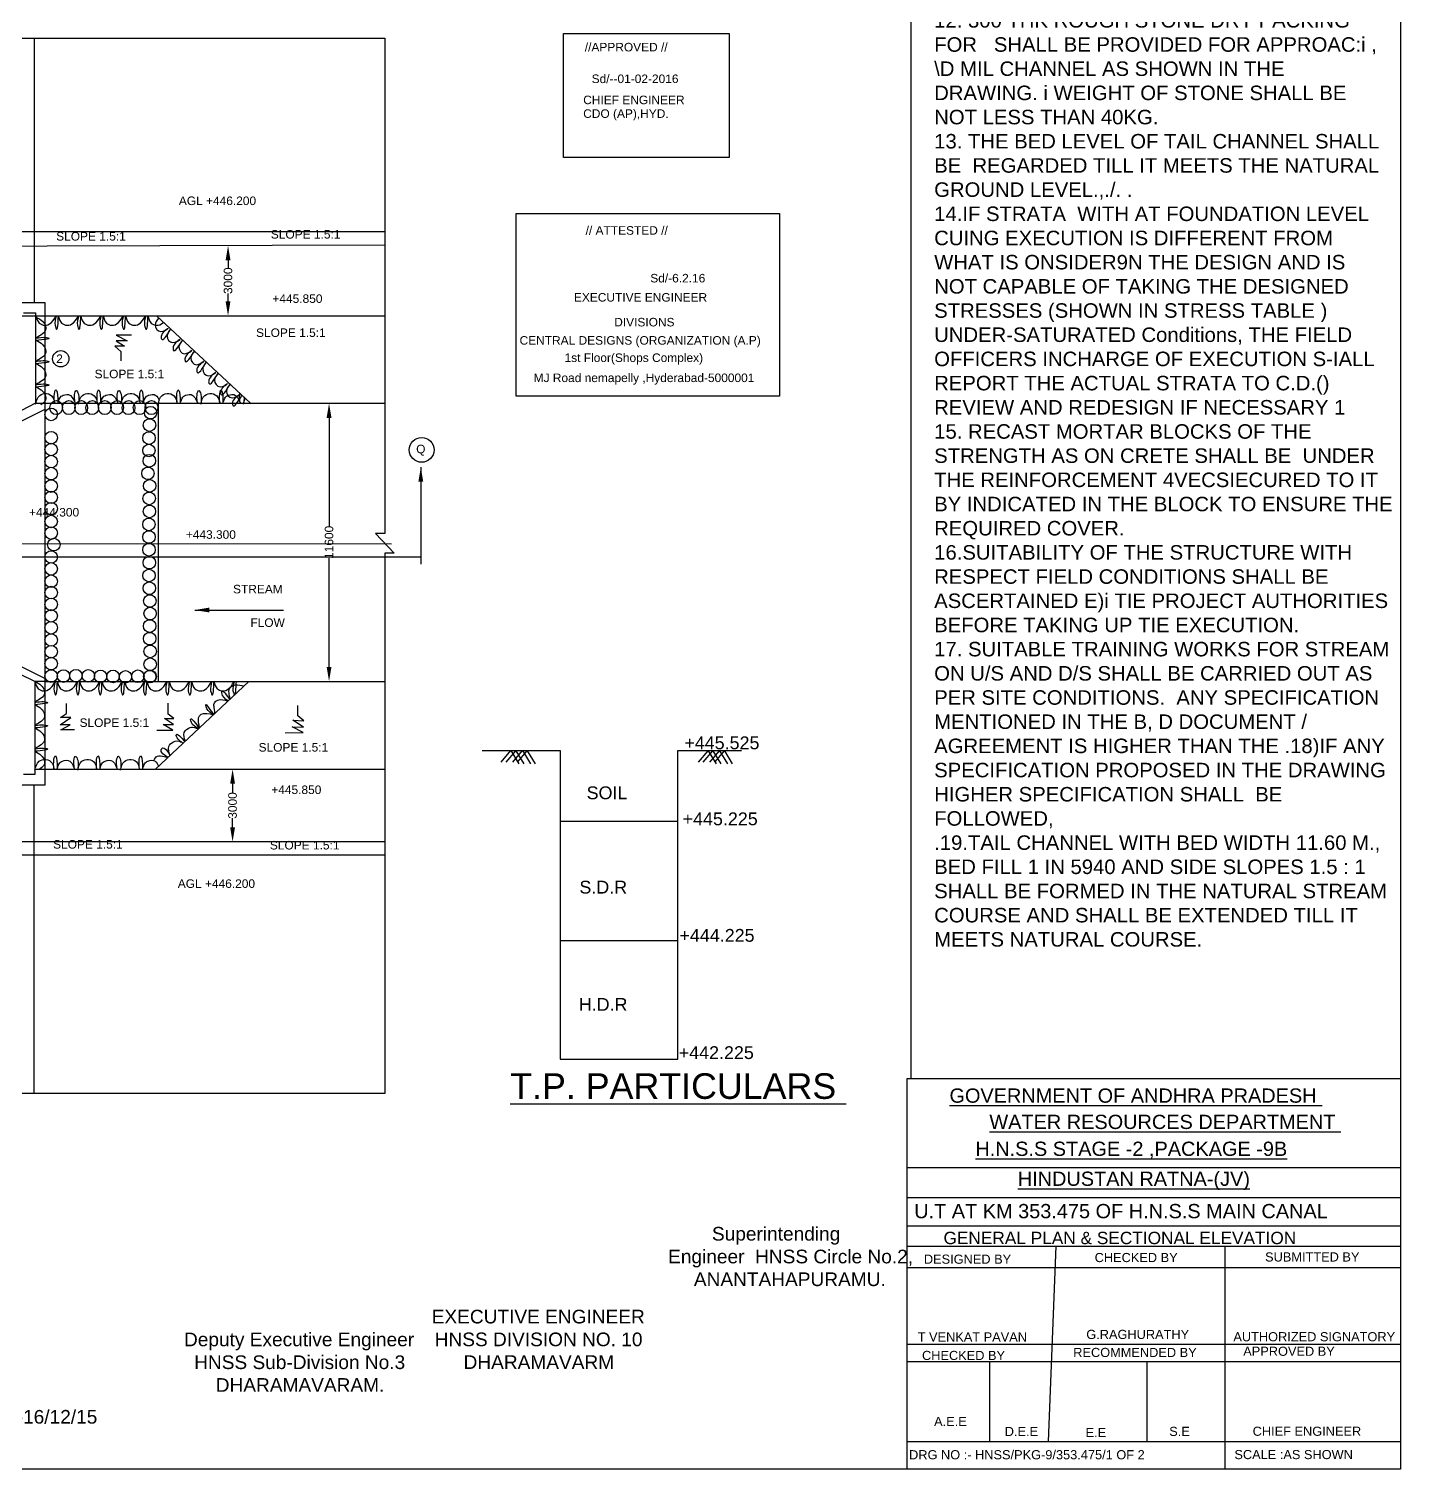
# Model space of a CAD drawing. Header units: millimetres. Extents: x 1723007 to 3467773, y 45593906 to 91201364.
# Drawn here: x 1735339 to 1743377, y 45593906 to 45602344 of the extents above; entities that cross this region are included whole.
import ezdxf

# ---------------------------------------------------------------- set-up
doc = ezdxf.new("R2010")
doc.units = ezdxf.units.MM
doc.header["$MEASUREMENT"] = 0
for name, color, linetype in [('DIMENSION', 7, 'Continuous'), ('DRAWING', 2, 'Continuous'), ('TEXT', 7, 'Continuous')]:
    doc.layers.add(name, color=color, linetype=linetype)
doc.styles.get("Standard").update_dxf_attribs({"font": 'arial.ttf', "height": 50})
doc.dimstyles.get("Standard").update_dxf_attribs({"dimtxt": 100, "dimasz": 85, "dimexe": 0.18, "dimexo": 0.0625, "dimgap": 0.09, "dimtad": 0, "dimdec": 0, "dimzin": 0, "dimdsep": 46, "dimtxsty": 'Standard', "dimcen": 0.09, "dimse1": 1, "dimse2": 1, "dimadec": 0, "dimazin": 0, "dimtfac": 1, "dimtdec": 0, "dimtofl": 0, "dimtmove": 0, "dimatfit": 3, "dimfxl": 1, "dimtolj": 1, "dimtzin": 0, "dimarcsym": 0})

# ---------------------------------------------------------------- blocks, each defined once
blk = doc.blocks.new('*D95')
at = {"layer": 'Defpoints', "color": 0, "transparency": 16777216}
for p in [(1736505.8, 45601073.9), (1736505.8, 45600663.1), (1736505.8, 45600663.1)]:
    blk.add_point(p, dxfattribs=at)
at = {"layer": 'DIMENSION', "color": 0, "lineweight": -2, "transparency": 16777216}
for p, q in [((1736505.8, 45600988.9), (1736505.8, 45600943.2)), ((1736505.8, 45600748.1), (1736505.8, 45600793.9))]:
    blk.add_line(p, q, dxfattribs=at)
at = {"layer": 'DIMENSION', "color": 0, "transparency": 16777216}
for points in [[(1736491.6, 45600988.9), (1736519.9, 45600988.9), (1736505.8, 45601073.9)], [(1736491.6, 45600748.1), (1736519.9, 45600748.1), (1736505.8, 45600663.1)]]:
    blk.add_solid(points, dxfattribs=at)
at = {"layer": 'DIMENSION', "color": 0, "transparency": 16777216, "insert": (1736505.8, 45600868.5), "char_height": 50, "attachment_point": 5, "rotation": 90}
blk.add_mtext('\\A1;3000', dxfattribs=at)
blk = doc.blocks.new('*D96')
at = {"layer": 'Defpoints', "color": 0, "transparency": 16777216}
for p in [(1737097.4, 45600150.2), (1737097.4, 45598521.1), (1737097.4, 45598521.1)]:
    blk.add_point(p, dxfattribs=at)
at = {"layer": 'DIMENSION', "color": 0, "lineweight": -2, "transparency": 16777216}
for p, q in [((1737097.4, 45600065.2), (1737097.4, 45599427.4)), ((1737097.4, 45598606.1), (1737097.4, 45599243.9))]:
    blk.add_line(p, q, dxfattribs=at)
at = {"layer": 'DIMENSION', "color": 0, "transparency": 16777216}
for points in [[(1737083.2, 45600065.2), (1737111.5, 45600065.2), (1737097.4, 45600150.2)], [(1737083.2, 45598606.1), (1737111.5, 45598606.1), (1737097.4, 45598521.1)]]:
    blk.add_solid(points, dxfattribs=at)
at = {"layer": 'DIMENSION', "color": 0, "transparency": 16777216, "insert": (1737097.4, 45599335.7), "char_height": 50, "attachment_point": 5, "rotation": 90}
blk.add_mtext('\\A1;11600', dxfattribs=at)
blk = doc.blocks.new('*D97')
at = {"layer": 'Defpoints', "color": 0, "transparency": 16777216}
for p in [(1736532.3, 45598006.8), (1736532.3, 45597581.5), (1736532.3, 45597581.5)]:
    blk.add_point(p, dxfattribs=at)
at = {"layer": 'DIMENSION', "color": 0, "lineweight": -2, "transparency": 16777216}
for p, q in [((1736532.3, 45597921.8), (1736532.3, 45597868.8)), ((1736532.3, 45597666.5), (1736532.3, 45597719.5))]:
    blk.add_line(p, q, dxfattribs=at)
at = {"layer": 'DIMENSION', "color": 0, "transparency": 16777216}
for points in [[(1736518.2, 45597921.8), (1736546.5, 45597921.8), (1736532.3, 45598006.8)], [(1736518.2, 45597666.5), (1736546.5, 45597666.5), (1736532.3, 45597581.5)]]:
    blk.add_solid(points, dxfattribs=at)
at = {"layer": 'DIMENSION', "color": 0, "transparency": 16777216, "insert": (1736532.3, 45597794.1), "char_height": 50, "attachment_point": 5, "rotation": 90}
blk.add_mtext('\\A1;3000', dxfattribs=at)

msp = doc.modelspace()

# ---------------------------------------------------------------- linework, layer by layer
at = {"layer": 'DIMENSION'}
for points in [[(1743372.1, 45593905.6), (1723006.9, 45593905.6), (1723006.9, 45608043.2), (1743372.1, 45608043.2)], [(1738470.4, 45602317.1), (1739441.1, 45602317.1), (1739441.1, 45601590), (1738470.4, 45601590)], [(1738193, 45601261.9), (1739735.4, 45601261.9), (1739735.4, 45600192.7), (1738193, 45600192.7)], [(1740483.4, 45596195.4), (1743372.1, 45596195.4), (1743372.1, 45593905.6), (1740483.4, 45593905.6)]]:
    msp.add_lwpolyline(points, close=True, dxfattribs=at)
for points in [[(1740504.3, 45602736.6), (1740504.3, 45596195.4)], [(1723380.4, 45602289.2), (1730694.7, 45602289.2), (1730694.7, 45602341.6), (1730854.9, 45602259.4), (1730854.9, 45602289.2), (1737424.1, 45602289.2), (1737424.1, 45599387.5), (1737369.7, 45599387.5), (1737479.6, 45599271.6), (1737424.1, 45599271.6), (1737424.1, 45596106.1), (1730871.2, 45596106.1), (1730871.2, 45596032.5), (1730689, 45596148.3), (1730689, 45596106.1), (1723390.5, 45596106.1), (1723390.5, 45599228.2), (1723325.9, 45599228.2), (1723434, 45599343.2), (1723380.4, 45599343.2)], [(1735370.2, 45602289.2), (1735370.2, 45600738.6)], [(1733870.4, 45601157.1), (1737424.1, 45601157.1)], [(1737424.1, 45601076.6), (1734127.1, 45601067)], [(1735306.9, 45600681), (1735378.9, 45600681), (1735378.9, 45600150.2), (1734197.2, 45599534.6)], [(1734646, 45600663.1), (1737424.1, 45600663.1)], [(1734855.6, 45597915.6), (1735435.4, 45597915.6), (1735435.4, 45600738.6), (1734855.1, 45600738.6)], [(1736086.2, 45600663.1), (1736637.3, 45600150.2)], [(1735940.4, 45600549.4), (1735850.6, 45600549.4), (1735914.1, 45600515.5), (1735850.3, 45600515.5), (1735900, 45600484.9), (1735843.7, 45600484.9), (1735877.9, 45600454.1), (1735877.9, 45600398.7)], [(1735378.9, 45600150.2), (1737424.1, 45600150.2)], [(1736096, 45600150.2), (1736096, 45598521.1)], [(1734197.2, 45599499.5), (1735435.4, 45600116)], [(1723420.3, 45599328.7), (1737463.6, 45599326.9)], [(1723231, 45599250.6), (1737632.7, 45599250.6)], [(1734197.2, 45599152.4), (1735435.4, 45598539)], [(1735435.4, 45598521.1), (1735375.1, 45598521.1), (1734197.2, 45599094)], [(1735375.1, 45598521.1), (1735375.1, 45597975), (1735308.1, 45597975)], [(1735435.4, 45598521.1), (1737424.1, 45598521.1)], [(1736080.1, 45598006.8), (1736628.1, 45598521.1)], [(1735606, 45598236.9), (1735526.5, 45598236.9), (1735581.3, 45598267.3), (1735522.8, 45598267.3), (1735584.3, 45598310), (1735523.9, 45598310), (1735559.1, 45598333.2), (1735559.1, 45598391.2)], [(1736088.3, 45598235.7), (1736181.6, 45598235.7), (1736125.5, 45598267.9), (1736187.2, 45598267.9), (1736133.1, 45598304.4), (1736187.6, 45598304.4), (1736155.7, 45598329.6), (1736155.7, 45598392.8)], [(1736841, 45598220.6), (1736945.3, 45598220.9), (1736881.5, 45598255.8), (1736947.8, 45598253.9), (1736886.1, 45598293.7), (1736948.7, 45598290.8), (1736913.9, 45598319.1), (1736913.9, 45598379.6)], [(1738106.3, 45598048.8), (1738162.7, 45598115.3), (1738209.3, 45598039)], [(1738134.5, 45598048.2), (1738190.9, 45598114.6), (1738237.5, 45598038.3)], [(1738173.2, 45598048.8), (1738229.7, 45598115.3), (1738276.3, 45598039)], [(1738201.4, 45598048.2), (1738257.9, 45598114.6), (1738304.5, 45598038.3)], [(1739260.9, 45598048.5), (1739317.4, 45598114.9), (1739364, 45598038.6)], [(1739289.1, 45598047.8), (1739345.6, 45598114.3), (1739392.2, 45598038)], [(1739327.9, 45598048.5), (1739384.3, 45598114.9), (1739430.9, 45598038.6)], [(1739356.1, 45598047.8), (1739412.5, 45598114.3), (1739459.1, 45598038)], [(1735375.1, 45598006.8), (1737424.1, 45598006.8)], [(1735368.9, 45597915.6), (1735368.9, 45596106.1)], [(1737424.1, 45597581.5), (1734127.1, 45597581.5)], [(1733887.7, 45597504.5), (1737424.1, 45597504.5)], [(1740483.4, 45595672.4), (1743376.5, 45595672.4)], [(1740483.4, 45595496.8), (1743376.5, 45595496.8)], [(1740483.4, 45595331.2), (1743376.5, 45595331.2)], [(1740483.4, 45595213), (1743376.5, 45595213)], [(1741354.5, 45595213), (1741308.8, 45594067)], [(1742343.3, 45595213), (1742343.3, 45593905.6)], [(1740483.4, 45595088.2), (1743372.1, 45595088.2)], [(1740483.4, 45594637.9), (1743376.5, 45594637.9)], [(1740483.4, 45594536.5), (1743376.5, 45594536.5)], [(1740964.8, 45594536.5), (1740964.8, 45594067)], [(1741887.4, 45594536.5), (1741887.4, 45594067)], [(1740483.4, 45594067), (1743376.5, 45594067)]]:
    msp.add_lwpolyline(points, dxfattribs=at)
for centre, radius in [((1735526.2, 45600411.1), 47.8), ((1737639.8, 45599877.3), 72.5)]:
    msp.add_circle(centre, radius, dxfattribs=at)
for centre, major_axis, ratio in [((1735499.2, 45600125.1), (-1, -41.1), 0.908444), ((1735572.9, 45600125.1), (-1, -41.1), 0.908444), ((1735645.8, 45600125.1), (-1, -41.1), 0.908444), ((1735710.2, 45600125.1), (-1, -41.1), 0.908444), ((1735783.9, 45600125.1), (-1, -41.1), 0.908444), ((1735855.8, 45600125.1), (-1, -41.1), 0.908444), ((1735923.1, 45600125.1), (-1, -41.1), 0.908444), ((1735987.9, 45600125.1), (-1, -41.1), 0.908444), ((1736057, 45600125.1), (-1, -41.1), 0.908444), ((1735469.7, 45600085.5), (0, 36.9), 0.983969), ((1736052.3, 45600095.3), (0, 36.9), 0.983969), ((1735469.7, 45599948.5), (0, 36.9), 0.983969), ((1736043.1, 45599946.7), (0, 36.9), 0.983969), ((1736045.7, 45600023), (0, 36.9), 0.983969), ((1735469.7, 45599879.6), (0, 36.9), 0.983969), ((1736042.2, 45599873.8), (0, 36.9), 0.983969), ((1735469.7, 45599809), (0, 36.9), 0.983969), ((1736044.7, 45599813.9), (0, 36.9), 0.983969), ((1735469.7, 45599738.5), (0, 36.9), 0.983969), ((1736036.6, 45599740), (0, 36.9), 0.983969), ((1735469.7, 45599665.4), (0, 36.9), 0.983969), ((1736046.9, 45599666.8), (0, 36.9), 0.983969), ((1735469.7, 45599599.3), (0, 36.9), 0.983969), ((1735469.7, 45599532.5), (0, 36.9), 0.983969), ((1736043.9, 45599593.3), (0, 36.9), 0.983969), ((1735469.7, 45599457.9), (0, 36.9), 0.983969), ((1736042.2, 45599440.7), (0, 36.9), 0.983969), ((1736045.4, 45599517.2), (0, 36.9), 0.983969), ((1735469.7, 45599390.1), (0, 36.9), 0.983969), ((1736042.6, 45599367.1), (0, 36.9), 0.983969), ((1735485.5, 45599322.7), (0, 36.9), 0.983969), ((1736042.6, 45599292.3), (0, 36.9), 0.983969), ((1735469.7, 45599249.9), (0, 36.9), 0.983969), ((1736044.9, 45599216.9), (0, 36.9), 0.983969), ((1735469.7, 45599180.3), (0, 36.9), 0.983969), ((1735469.7, 45599107.9), (0, 36.9), 0.983969), ((1736042.7, 45599141.6), (0, 36.9), 0.983969), ((1735469.7, 45599041.4), (0, 36.9), 0.983969), ((1736044.9, 45599067.1), (0, 36.9), 0.983969), ((1735469.7, 45598971.9), (0, 36.9), 0.983969), ((1736047.7, 45598992.3), (0, 36.9), 0.983969), ((1735469.7, 45598905.1), (0, 36.9), 0.983969), ((1736049.1, 45598918.6), (0, 36.9), 0.983969), ((1735469.7, 45598835.3), (0, 36.9), 0.983969), ((1735469.7, 45598763.8), (0, 36.9), 0.983969), ((1736046.8, 45598845.1), (0, 36.9), 0.983969), ((1736046.8, 45598771.5), (0, 36.9), 0.983969), ((1735469.7, 45598694.7), (0, 36.9), 0.983969), ((1736049.5, 45598696.9), (0, 36.9), 0.983969), ((1735469.7, 45598625.5), (0, 36.9), 0.983969), ((1736049.5, 45598621.6), (0, 36.9), 0.983969), ((1735469.7, 45598552.3), (0, 36.9), 0.983969), ((1735541.8, 45598552.3), (0, 36.9), 0.983969), ((1735615, 45598554.1), (0, 36.9), 0.983969), ((1735687.5, 45598553.6), (0, 36.9), 0.983969), ((1735759.3, 45598550.9), (0, 36.9), 0.983969), ((1735832.2, 45598550), (0, 36.9), 0.983969), ((1735905, 45598547.7), (0, 36.9), 0.983969), ((1735978, 45598551.3), (0, 36.9), 0.983969), ((1736047.2, 45598548.9), (0, 36.9), 0.983969), ((1736049.8, 45598550.4), (0, 36.9), 0.983969)]:
    msp.add_ellipse(centre, major_axis=major_axis, ratio=ratio, dxfattribs=at)
for points in [[(1735381.2, 45600663.5), (1735400.3, 45600620.6), (1735469.2, 45600621.6), (1735499.8, 45600663.5), (1735491.9, 45600619.7), (1735500.7, 45600585.5), (1735512.3, 45600663.5)], [(1735512.3, 45600663.5), (1735531.3, 45600620.6), (1735600.3, 45600621.6), (1735630.8, 45600663.5), (1735622.9, 45600619.7), (1735631.7, 45600585.5), (1735643.3, 45600663.5)], [(1735643.3, 45600663.5), (1735662.3, 45600620.6), (1735731.3, 45600621.6), (1735761.8, 45600663.5), (1735754, 45600619.7), (1735762.7, 45600585.5), (1735774.3, 45600663.5)], [(1735774.3, 45600663.5), (1735793.4, 45600620.6), (1735862.3, 45600621.6), (1735892.8, 45600663.5), (1735885, 45600619.7), (1735893.8, 45600585.5), (1735905.3, 45600663.5)], [(1735905.3, 45600663.5), (1735924.4, 45600620.6), (1735993.3, 45600621.6), (1736023.9, 45600663.5), (1736016, 45600619.7), (1736024.8, 45600585.5), (1736036.4, 45600663.5)], [(1735382.7, 45600655), (1735419.6, 45600630.7), (1735432.4, 45600570.7), (1735382.7, 45600533.4), (1735422.4, 45600537.1), (1735455.9, 45600532.2), (1735382.7, 45600518.5)], [(1736100.1, 45600650.2), (1736079.1, 45600608.7), (1736111.8, 45600570.6), (1736155.4, 45600589.4), (1736115.3, 45600546.9), (1736115.8, 45600527.5), (1736169.7, 45600585.5)], [(1736169.7, 45600585.5), (1736148.7, 45600544), (1736181.4, 45600505.9), (1736225, 45600524.7), (1736184.8, 45600482.1), (1736185.3, 45600462.8), (1736239.2, 45600520.7)], [(1735382.7, 45600518.5), (1735419.6, 45600494.2), (1735432.4, 45600434.2), (1735382.7, 45600396.9), (1735422.4, 45600400.6), (1735455.9, 45600395.7), (1735382.7, 45600382)], [(1736239.2, 45600520.7), (1736218.2, 45600479.2), (1736250.9, 45600441.1), (1736294.5, 45600460), (1736254.4, 45600417.4), (1736254.9, 45600398.1), (1736308.8, 45600456)], [(1736308.8, 45600456), (1736287.8, 45600414.5), (1736320.5, 45600376.4), (1736364.1, 45600395.2), (1736323.9, 45600352.6), (1736324.4, 45600333.3), (1736378.4, 45600391.3)], [(1735382.7, 45600382), (1735419.6, 45600357.7), (1735432.4, 45600297.7), (1735382.7, 45600260.4), (1735422.4, 45600264.1), (1735455.9, 45600259.2), (1735382.7, 45600245.5)], [(1736378.4, 45600391.3), (1736357.3, 45600349.7), (1736390, 45600311.7), (1736433.6, 45600330.5), (1736393.5, 45600287.9), (1736394, 45600268.6), (1736447.9, 45600326.5)], [(1736447.9, 45600326.5), (1736426.9, 45600285), (1736459.6, 45600246.9), (1736503.2, 45600265.8), (1736463.1, 45600223.2), (1736463.6, 45600203.8), (1736517.5, 45600261.8)], [(1736517.5, 45600261.8), (1736496.5, 45600220.3), (1736529.2, 45600182.2), (1736572.8, 45600201), (1736532.6, 45600158.4), (1736533.1, 45600139.1), (1736587, 45600197)], [(1735378.9, 45600145.1), (1735403.2, 45600196.2), (1735479.8, 45600184.9), (1735490.4, 45600150.2), (1735488.4, 45600193.5), (1735497.1, 45600228.8), (1735508.4, 45600180.2), (1735508.4, 45600150.2), (1735519.7, 45600180.9), (1735540.4, 45600197.5), (1735582.4, 45600196.9), (1735611, 45600150.2), (1735607, 45600201.5), (1735617.7, 45600225.5), (1735629, 45600203.5), (1735629, 45600150.2)], [(1735629, 45600145.1), (1735653.2, 45600196.2), (1735729.8, 45600184.9), (1735740.5, 45600150.2), (1735738.5, 45600193.5), (1735747.2, 45600228.8), (1735758.5, 45600180.2), (1735758.5, 45600150.2), (1735769.8, 45600180.9), (1735790.5, 45600197.5), (1735832.4, 45600196.9), (1735861.1, 45600150.2), (1735857.1, 45600201.5), (1735867.7, 45600225.5), (1735879.1, 45600203.5), (1735879.1, 45600150.2)], [(1736096, 45600145.1), (1736120.2, 45600196.2), (1736196.8, 45600184.9), (1736207.5, 45600150.2), (1736205.5, 45600193.5), (1736214.2, 45600228.8), (1736225.5, 45600180.2), (1736225.5, 45600150.2), (1736236.8, 45600180.9), (1736257.5, 45600197.5), (1736299.4, 45600196.9), (1736328.1, 45600150.2), (1736324.1, 45600201.5), (1736334.7, 45600225.5), (1736346.1, 45600203.5), (1736346.1, 45600150.2)], [(1735375.1, 45598521.1), (1735412, 45598496.8), (1735424.8, 45598436.8), (1735375.1, 45598399.5), (1735414.8, 45598403.2), (1735448.3, 45598398.3), (1735375.1, 45598384.6)], [(1735375.1, 45598521.1), (1735394.2, 45598478.2), (1735463.1, 45598479.1), (1735493.7, 45598521.1), (1735485.8, 45598477.3), (1735494.6, 45598443.1), (1735506.2, 45598521.1)], [(1735506.2, 45598521.1), (1735525.2, 45598478.2), (1735594.1, 45598479.1), (1735624.7, 45598521.1), (1735616.8, 45598477.3), (1735625.6, 45598443.1), (1735637.2, 45598521.1)], [(1735637.2, 45598521.1), (1735656.2, 45598478.2), (1735725.2, 45598479.1), (1735755.7, 45598521.1), (1735747.8, 45598477.3), (1735756.6, 45598443.1), (1735768.2, 45598521.1)], [(1735768.2, 45598521.1), (1735787.3, 45598478.2), (1735856.2, 45598479.1), (1735886.7, 45598521.1), (1735878.9, 45598477.3), (1735887.7, 45598443.1), (1735899.2, 45598521.1)], [(1735899.2, 45598521.1), (1735918.3, 45598478.2), (1735987.2, 45598479.1), (1736017.8, 45598521.1), (1736009.9, 45598477.3), (1736018.7, 45598443.1), (1736030.3, 45598521.1)], [(1736030.3, 45598521.1), (1736049.3, 45598478.2), (1736118.3, 45598479.1), (1736148.8, 45598521.1), (1736140.9, 45598477.3), (1736149.7, 45598443.1), (1736161.3, 45598521.1)], [(1736072.4, 45598056.9), (1736092.5, 45598082.8), (1736153, 45598075.3), (1736113.2, 45598118.8), (1736123.8, 45598131.2), (1736165.4, 45598086.9), (1736156.8, 45598128.2), (1736176.3, 45598161.2), (1736221.2, 45598170.1), (1736242.9, 45598159.6), (1736204, 45598197.8), (1736203.5, 45598209.6), (1736254.2, 45598170.2), (1736246.5, 45598209.6), (1736273.1, 45598245.6), (1736298.2, 45598252.3), (1736332.3, 45598243.5), (1736297.6, 45598269.4), (1736288.2, 45598302.4), (1736338.2, 45598249.1), (1736331.8, 45598293), (1736361.3, 45598333.1), (1736421.2, 45598327), (1736389.1, 45598350.2), (1736375.5, 45598385), (1736425.9, 45598331.3), (1736425.1, 45598366.7), (1736422.7, 45598386.2), (1736459.3, 45598415.1), (1736505.4, 45598406), (1736474.2, 45598438.9), (1736471.9, 45598464.3), (1736516.7, 45598416.5), (1736511.4, 45598453.1), (1736522.6, 45598489), (1736549.2, 45598500.2), (1736598.4, 45598493.2)], [(1736161.3, 45598521.1), (1736180.3, 45598478.2), (1736249.3, 45598479.1), (1736279.8, 45598521.1), (1736272, 45598477.3), (1736280.7, 45598443.1), (1736292.3, 45598521.1)], [(1736292.3, 45598521.1), (1736311.4, 45598478.2), (1736380.3, 45598479.1), (1736410.8, 45598521.1), (1736403, 45598477.3), (1736411.8, 45598443.1), (1736423.3, 45598521.1)], [(1736423.3, 45598521.1), (1736442.4, 45598478.2), (1736511.3, 45598479.1), (1736541.9, 45598521.1), (1736534, 45598477.3), (1736542.8, 45598443.1), (1736554.4, 45598521.1)], [(1735375.1, 45598384.6), (1735412, 45598360.3), (1735424.8, 45598300.3), (1735375.1, 45598263), (1735414.8, 45598266.7), (1735448.3, 45598261.8), (1735375.1, 45598248.1)], [(1735375.1, 45598248.1), (1735412, 45598223.8), (1735424.8, 45598163.8), (1735375.1, 45598126.5), (1735414.8, 45598130.2), (1735448.3, 45598125.3), (1735375.1, 45598111.6)], [(1735375.1, 45598001.7), (1735399.4, 45598052.8), (1735476, 45598041.4), (1735486.6, 45598006.8), (1735484.6, 45598050.1), (1735493.3, 45598085.4), (1735504.6, 45598036.8), (1735504.6, 45598006.8), (1735516, 45598037.5), (1735536.6, 45598054.1), (1735578.6, 45598053.4), (1735607.2, 45598006.8), (1735603.2, 45598058.1), (1735613.9, 45598082.1), (1735625.2, 45598060.1), (1735625.2, 45598006.8)], [(1735625.2, 45598001.7), (1735649.5, 45598052.8), (1735726.1, 45598041.4), (1735736.7, 45598006.8), (1735734.7, 45598050.1), (1735743.4, 45598085.4), (1735754.7, 45598036.8), (1735754.7, 45598006.8), (1735766, 45598037.5), (1735786.7, 45598054.1), (1735828.6, 45598053.4), (1735857.3, 45598006.8), (1735853.3, 45598058.1), (1735864, 45598082.1), (1735875.3, 45598060.1), (1735875.3, 45598006.8)]]:
    msp.add_spline(points, degree=3, dxfattribs=at)
for points, knots in [([(1736036.4, 45600663.5), (1736040.5, 45600647.4), (1736050.7, 45600607.5), (1736103.1, 45600601.5), (1736126.5, 45600623.6), (1736127.6, 45600624.6)], [0, 0, 0, 0, 46.901467, 115.85228, 119.199487, 119.199487, 119.199487, 119.199487]), ([(1735382.7, 45600245.5), (1735395.7, 45600239), (1735426.7, 45600223.3), (1735450.3, 45600171.6), (1735418.2, 45600146.5), (1735409.3, 45600140.7)], [0, 0, 0, 0, 44.157933, 105.489677, 129.225308, 129.225308, 129.225308, 129.225308]), ([(1735879.1, 45600145.1), (1735883.7, 45600164.8), (1735894.8, 45600211.5), (1735981.9, 45600213.8), (1735993.6, 45600128.2), (1735984.8, 45600192.3), (1735998.7, 45600249.3), (1736011.2, 45600190.3), (1736006.2, 45600133.3), (1736016.4, 45600185), (1736043.5, 45600200.7), (1736080.6, 45600208.4), (1736098.2, 45600178.7), (1736103.2, 45600168.4)], [0, 0, 0, 0, 56.534866, 133.975297, 170.234672, 213.5939, 249.928161, 299.832897, 329.830277, 362.517975, 389.042109, 431.01504, 459.309355, 459.309355, 459.309355, 459.309355]), ([(1736346.1, 45600145.1), (1736350.7, 45600164.8), (1736361.8, 45600211.5), (1736448.9, 45600213.8), (1736460.6, 45600128.2), (1736451.8, 45600192.3), (1736465.7, 45600249.3), (1736478.2, 45600190.3), (1736473.2, 45600133.3), (1736483.4, 45600185), (1736510.5, 45600200.7), (1736557.7, 45600210.4), (1736587.6, 45600119.8), (1736570.3, 45600179.3), (1736574.8, 45600205.9), (1736575.2, 45600208)], [0, 0, 0, 0, 56.534866, 133.975297, 170.234672, 213.5939, 249.928161, 299.832897, 329.830277, 362.517975, 389.042109, 431.01504, 485.751161, 537.208976, 541.798777, 541.798777, 541.798777, 541.798777]), ([(1735375.1, 45598111.6), (1735388.1, 45598105.1), (1735419.1, 45598089.4), (1735442.7, 45598037.7), (1735410.5, 45598012.6), (1735401.6, 45598006.8)], [0, 0, 0, 0, 44.157933, 105.489677, 129.225308, 129.225308, 129.225308, 129.225308]), ([(1735875.3, 45598001.7), (1735879.9, 45598021.4), (1735891, 45598068), (1735978.1, 45598070.3), (1735989.8, 45597984.8), (1735981, 45598048.9), (1735994.9, 45598105.9), (1736007.4, 45598046.9), (1736002.4, 45597989.8), (1736012.7, 45598041.5), (1736039.7, 45598057.3), (1736076.8, 45598064.9), (1736094.4, 45598035.2), (1736099.4, 45598025)], [0, 0, 0, 0, 56.534866, 133.975297, 170.234672, 213.5939, 249.928161, 299.832897, 329.830277, 362.517975, 389.042109, 431.01504, 459.309355, 459.309355, 459.309355, 459.309355])]:
    msp.add_open_spline(points, degree=3, knots=knots, dxfattribs=at)
for points in [[(1736599.1, 45600185.8), (1736600.1, 45600172.5), (1736598.1, 45600161.4), (1736596.1, 45600150.2)], [(1736596.1, 45600145.1), (1736598.9, 45600156.9), (1736601.7, 45600168.7), (1736606.7, 45600178.7)]]:
    msp.add_open_spline(points, degree=3, dxfattribs=at)
at = {"layer": 'DRAWING', "color": 0}
for points in [[(1737993.8, 45598115.3), (1738451.9, 45598115.3), (1738451.9, 45596307.2), (1739140.9, 45596307.2), (1739140.9, 45598115.3), (1739513.8, 45598115.3)], [(1738451.9, 45597703.1), (1739140.9, 45597703.1)], [(1738451.9, 45597003.4), (1739140.9, 45597003.4)]]:
    msp.add_lwpolyline(points, dxfattribs=at)

# ---------------------------------------------------------------- texts
at = {"layer": 'DIMENSION'}
for s, p in [('//APPROVED //', (1738595.2, 45602212.1)), ('Sd/--01-02-2016', (1738635.4, 45602026.6)), ('CHIEF ENGINEER', (1738585.9, 45601902.9)), ('CDO (AP),HYD.', (1738585.9, 45601822.6)), ('AGL +446.200', (1736217.7, 45601311.8)), ('SLOPE 1.5:1', (1736756.4, 45601115.3)), ('// ATTESTED //', (1738600.1, 45601138)), ('SLOPE 1.5:1', (1735499.2, 45601103.7)), ('Sd/-6.2.16', (1738978.7, 45600858.5)), ('+445.850', (1736765.6, 45600738.5)), ('EXECUTIVE ENGINEER ', (1738531.6, 45600746.1)), ('SLOPE 1.5:1', (1736669.9, 45600539.1)), ('DIVISIONS', (1738767.5, 45600600.8)), ('CENTRAL DESIGNS (ORGANIZATION (A.P)', (1738213.3, 45600493.9)), ('2', (1735499.2, 45600386.4)), ('1st Floor(Shops Complex)', (1738476.7, 45600392.5)), ('SLOPE 1.5:1', (1735724.1, 45600297.1)), ('MJ Road nemapelly ,Hyderabad-5000001', (1738295.6, 45600274.7)), ('Q', (1737607.6, 45599857.6)), ('+444.300', (1735340.5, 45599487.1)), ('+443.300', (1736258.5, 45599356.5)), ('STREAM', (1736535, 45599036.7)), ('FLOW', (1736636.8, 45598840.5)), ('SLOPE 1.5:1', (1735636.2, 45598254.3)), ('SLOPE 1.5:1', (1736684.8, 45598109.7)), ('+445.850', (1736759, 45597861.2)), ('SLOPE 1.5:1', (1735481.3, 45597541.4)), ('SLOPE 1.5:1', (1736750.9, 45597536.4)), ('AGL +446.200', (1736211.5, 45597311.3))]:
    msp.add_text(s, height=50, dxfattribs=at).set_placement(p)
at = {"layer": 'DIMENSION', "color": 0}
msp.add_text('Sd/-16/12/15', height=80, dxfattribs=at).set_placement((1735100.4, 45594172.5))
at = {"layer": 'DIMENSION', "insert": (1740641.5, 45607821.1), "char_height": 85, "width": 2678.943, "attachment_point": 1}
msp.add_mtext("1. ALL THE DIMENSIONS ARE IN MILLIMETER  AND THE LEVELS ARE IN METERS \\P2. DO NOT SCALE THE DRAWING. ONLY FIGURED DIMENSIONS SHALL BE FOLLOWED. \\P3. CONCRETE SHALL BE AS PER IS: 456 - 23 REINFORCEMENT SHALL BE HYSD BARS CONFORMING TO IS: 1786 - 1985(Fe 415 \\P4. FINE AND COARSE AGGREGATES SHALL 3E ‘-'9A CONFORMING TO IS: 383 - \\P5. PROPER COMPACTION OF CONCRETE SHALL 13L-ENSURED BY USE OF VIBRATORS,\\P6. MINIMUM CLEAR COVER SPECIFIED SHALL 5E TEN U ■ILESS OTHER WISE. \\P7. BENDING OF REINFORCEMENT BARS SHALL BE. AS PER IS --2502.SUPPOR1ING CHAIRS  SHALL L BE S-RICTLY FOLLOWED .  \\P8. 15MM THICK EXPAN.ilsON JOINT WITH 300 \\\\NIDE PER  PVC WATER   WITH MASTIC FILLER SHALL BE PROVIDED AT THE JUNCTION OF BOX WITH WING WALLS 1.ND ALSO BETWEEN THE BOX UNDER CANAL AND BOX UNDER EARTH BANK AS SHOWN IN THE DRAWINGA \\P.9. CANAL SHALL BE SAID WITH 100 TH. LINING IN CCM15 GRADE WITH 20MM MAXIMUM SIZE AGGREGATE FOR A LENGTH OF 30M ON EITHER SIDE  . THE STRUCTURE AS PER AGREEMENT.TRE MINIMUM QUANTITY OF CEMENT PROVIDED Si-iet L B VERIFIED WITH RESPECT TO MIX DESIGN.  \\P10. E:ACK FILLING SHALL BE DONE SIMULTANEOUSLY WITH RISING OF THE WALLS WITH SOIL OF '0' VALUE NOT LESS THAN 28°.^ N.)1N lc/ vALca t r TwAr\\\\I sivlbe/AR-. -11.WEEP HOLES OF-SIZE 100 MM DIA WITH IrNETil.D FILTERS ON THE REAR SIDE SHALL BE PROVIDE> AT CeelIV-0 C/C BOTH WAYS STAGGERED IN WINGS V.;:,-.7 RI:TURN WALLS. ABOVE AFTER LEVEL., \\P12. 300 THK ROUGH STONE DRY PACKING FOR   SHALL BE PROVIDED FOR APPROAC:i , \\\\D MIL CHANNEL AS SHOWN IN THE DRAWING. i WEIGHT OF STONE SHALL BE NOT LESS THAN 40KG. \\P13. THE BED LEVEL OF TAIL CHANNEL SHALL BE  REGARDED TILL IT MEETS THE NATURAL GROUND LEVEL.,./. .\\P14.IF STRATA  WITH AT FOUNDATION LEVEL CUING EXECUTION IS DIFFERENT FROM WHAT IS ONSIDER9N THE DESIGN AND IS NOT CAPABLE OF TAKING THE DESIGNED STRESSES (SHOWN IN STRESS TABLE ) UNDER-SATURATED Conditions, THE FIELD OFFICERS INCHARGE OF EXECUTION S-IALL REPORT THE ACTUAL STRATA TO C.D.() REVIEW AND REDESIGN IF NECESSARY 1\\P15. RECAST MORTAR BLOCKS OF THE  STRENGTH AS ON CRETE SHALL BE  UNDER THE REINFORCEMENT 4VECSIECURED TO IT BY INDICATED IN THE BLOCK TO ENSURE THE REQUIRED COVER. \\P16.SUITABILITY OF THE STRUCTURE WITH RESPECT FIELD CONDITIONS SHALL BE ASCERTAINED E)i TIE PROJECT AUTHORITIES BEFORE TAKING UP TIE EXECUTION.\\P17. SUITABLE TRAINING WORKS FOR STREAM ON U/S AND D/S SHALL BE CARRIED OUT AS PER SITE CONDITIONS.  ANY SPECIFICATION MENTIONED IN THE B, D DOCUMENT / AGREEMENT IS HIGHER THAN THE .18)IF ANY SPECIFICATION PROPOSED IN THE DRAWING HIGHER SPECIFICATION SHALL  BE FOLLOWED, \\P.19.TAIL CHANNEL WITH BED WIDTH 11.60 M., BED FILL 1 IN 5940 AND SIDE SLOPES 1.5 : 1 SHALL BE FORMED IN THE NATURAL STREAM COURSE AND SHALL BE EXTENDED TILL IT MEETS NATURAL COURSE.", dxfattribs=at)
at = {"layer": 'DIMENSION', "color": 0, "char_height": 80, "attachment_point": 1}
for s, insert, width in [('\\pi451.37;^I^I\\P\\pi241.68;^ISuperintending \\P\\pi63.346;Engineer  HNSS Circle No.2, \\P\\pi214.26;ANANTAHAPURAMU.', (1739019.8, 45595458.4), 1542.735), ('\\pi83.253;EXECUTIVE ENGINEER  \\P\\pi100.77;HNSS DIVISION NO. 10  \\P\\pi269.91;DHARAMAVARM', (1737615.3, 45594839.6), 1404.487), ('\\pi31.739;Deputy Executive Engineer  \\P\\pi91.247;HNSS Sub-Division No.3 \\P\\pi217.74;DHARAMAVARAM.', (1736216.1, 45594705.7), 1404.487)]:
    msp.add_mtext(s, dxfattribs=dict(at, insert=insert, width=width))
at = {"layer": 'TEXT', "color": 0}
for s, height, p in [('+445.525', 75, (1739178.2, 45598123.6)), ('SOIL', 75, (1738605.9, 45597830.8)), ('+445.225', 75, (1739168.1, 45597678.3)), ('S.D.R', 75, (1738563.8, 45597278.2)), ('+444.225', 75, (1739149.7, 45596995.7)), ('H.D.R', 75, (1738560.1, 45596591.1)), ('+442.225', 75, (1739145.3, 45596308.6)), ('%%UT.P. PARTICULARS ', 150, (1738158.3, 45596075.2)), ('%%UGOVERNMENT OF ANDHRA PRADESH ', 83.44, (1740731, 45596052.8)), ('%%UWATER RESOURCES DEPARTMENT ', 83.44, (1740964.7, 45595898.7)), ('%%UH.N.S.S STAGE -2 ,PACKAGE -9B', 83.44, (1740882.6, 45595741.1)), ('%%UHINDUSTAN RATNA-(JV)', 83.44, (1741131.1, 45595565.6)), ('U.T AT KM 353.475 OF H.N.S.S MAIN CANAL', 83.44, (1740524.4, 45595376)), ('GENERAL PLAN & SECTIONAL ELEVATION ', 72.315, (1740696, 45595224.2)), ('CHECKED BY ', 53.542, (1741581.3, 45595118.9)), ('SUBMITTED BY ', 53.542, (1742579.5, 45595122.3)), ('DESIGNED BY', 53.542, (1740581.1, 45595109.3)), ('T VENKAT PAVAN ', 53.542, (1740544.8, 45594653.6)), ('G.RAGHURATHY', 53.542, (1741532.2, 45594668.5)), ('AUTHORIZED SIGNATORY', 53.542, (1742393.7, 45594655)), ('CHECKED BY ', 53.542, (1740570.2, 45594545.3)), ('RECOMMENDED BY ', 53.542, (1741455.9, 45594562.8)), ('APPROVED BY ', 53.542, (1742451.5, 45594569.8)), ('A.E.E ', 53.54, (1740640.9, 45594158.6)), ('D.E.E ', 53.54, (1741054.7, 45594100)), ('E.E ', 53.54, (1741528.2, 45594093.5)), ('S.E ', 53.54, (1742018, 45594100.3)), ('CHIEF ENGINEER ', 53.542, (1742506.6, 45594101.2)), ('DRG NO :- HNSS/PKG-9/353.475/1 OF 2', 53.542, (1740494.5, 45593963.6)), ('SCALE :AS SHOWN', 53.542, (1742399.7, 45593964.6))]:
    msp.add_text(s, height=height, dxfattribs=at).set_placement(p)

# ---------------------------------------------------------------- dimensions: what is measured, and where the dimension line sits
at = {"layer": 'DIMENSION'}
for base, p1, p2, text, picture, middle in [((1736505.8, 45600663.1), (1736505.8, 45601073.9), (1736505.8, 45600663.1), '3000', '*D95', (1736505.8, 45600868.5)), ((1737097.4, 45598521.1), (1737097.4, 45600150.2), (1737097.4, 45598521.1), '11600', '*D96', (1737097.4, 45599335.7)), ((1736532.3, 45597581.5), (1736532.3, 45598006.8), (1736532.3, 45597581.5), '3000', '*D97', (1736532.3, 45597794.1))]:
    dim = msp.add_linear_dim(base=base, p1=p1, p2=p2, angle=90, text=text, dimstyle='Standard', dxfattribs=at)
    dim.commit()
    dim.dimension.update_dxf_attribs({"geometry": picture, "text_midpoint": middle})

# ---------------------------------------------------------------- leaders
for points in [[(1737634.8, 45599776.9), (1737634.8, 45599207.6)], [(1736310.4, 45598939.1), (1736830.7, 45598939.1)]]:
    msp.add_leader(points, dimstyle='Standard', override={"dimgap": 0.09, "dimtad": 0}, dxfattribs=at)

doc.saveas('drawing.dxf')
